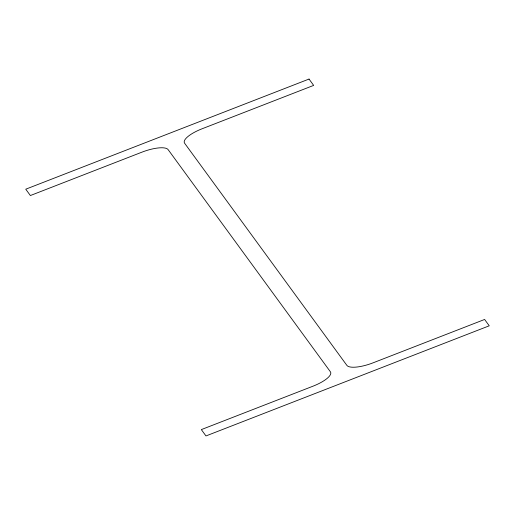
<?xml version="1.0" encoding="UTF-8"?>
<svg xmlns="http://www.w3.org/2000/svg" width="515" height="515" viewBox="0 0 515 515"><rect width="100%" height="100%" fill="white"/><g stroke="black" fill="none" stroke-linecap="round" stroke-linejoin="round"><path stroke-width="0.77" d="M309.032 79.059L25.75 189.198L30.379 195.539L141.87 152.189A23.587 7.133 -19.7 0 1 168.148 149.653L330.373 371.753A23.587 7.133 -19.7 0 1 312.83 386.256L201.339 429.6L205.968 435.941L489.25 325.802L484.621 319.461L373.13 362.811A23.587 7.133 -19.7 0 1 346.853 365.347L184.628 143.247A23.587 7.133 -19.7 0 1 202.17 128.744L313.661 85.4L309.032 79.059"/></g></svg>
